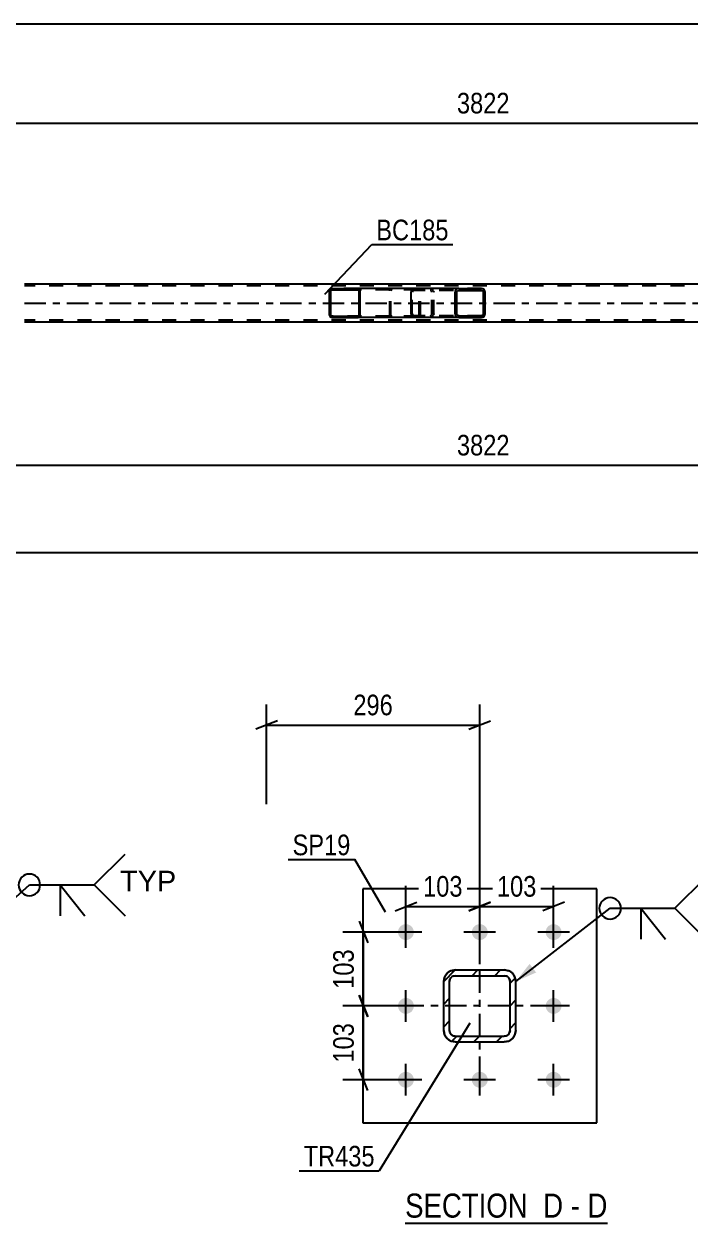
# Model space of a CAD drawing. Header units: millimetres. Extents: x 0 to 1797, y -6 to 560.
# Drawn here: x 1134.8 to 1227.3, y 63.5 to 230 of the extents above; entities that cross this region are included whole.
import ezdxf

# ---------------------------------------------------------------- set-up
doc = ezdxf.new("R2010")
doc.units = ezdxf.units.MM
doc.linetypes.add('DXK_LINE_DOT2', pattern=[3.9198, 1.9599, -1.9599])
doc.linetypes.add('DXK_LINE_DOT3', pattern=[5.9187, 2.979, -0.9799, 0.9799, -0.9799])
doc.styles.add('Arial', font='ARIAL.TTF', dxfattribs={"height": 0.2})
doc.styles.add('Arial Narrow', font='ARIALN.TTF', dxfattribs={"height": 0.2})

# ---------------------------------------------------------------- blocks, each defined once
blk = doc.blocks.new('Unknown-814276781-16 - 1665')
at = {"color": 6, "linetype": 'Continuous'}
blk.add_line((1187.71, 63.54), (1215.78, 63.54), dxfattribs=at)
at = {"color": 0, "linetype": 'Continuous'}
for points in [[(1205.82, 64.29), (1205.82, 67.79), (1187.71, 67.79), (1187.71, 64.29)], [(1209.64, 64.29), (1209.64, 67.79), (1206.87, 67.79), (1206.87, 64.29)], [(1211.97, 64.29), (1211.97, 67.79), (1210.69, 67.79), (1210.69, 64.29)], [(1215.78, 64.29), (1215.78, 67.79), (1213.02, 67.79), (1213.02, 64.29)]]:
    blk.add_wipeout(points, dxfattribs=at)
at = {"color": 7, "linetype": 'Continuous', "style": 'Arial Narrow'}
for s, p in [('SECTION ', (1187.71, 64.29)), ('D', (1206.87, 64.29)), ('D', (1213.02, 64.29)), ('-', (1210.69, 64.29))]:
    blk.add_text(s, height=3.34, dxfattribs=at).set_placement(p)
blk = doc.blocks.new('Part-814276781-5317 - 5315')
at = {"linetype": 'Continuous'}
h = blk.add_hatch(dxfattribs=at)
h.set_pattern_fill('', scale=0.7, style=0, pattern_type=0)
h.set_pattern_definition([(45, (1198.7842, 192.9664), (-1.57154, 1.57154), [])])
h.paths.add_polyline_path([(1198.82, 192.78), (1198.78, 192.97), (1198.68, 193.12), (1198.51, 193.23), (1198.32, 193.26), (1195.14, 193.26), (1194.94, 193.23), (1194.78, 193.12), (1194.67, 192.97), (1194.63, 192.78), (1194.63, 189.74), (1194.67, 189.56), (1194.78, 189.4), (1194.94, 189.3), (1195.14, 189.26), (1198.32, 189.26), (1198.51, 189.3), (1198.68, 189.4), (1198.78, 189.56), (1198.82, 189.74)])
h.paths.add_polyline_path([(1198.55, 189.65), (1198.5, 189.57), (1198.42, 189.52), (1198.32, 189.5), (1195.14, 189.5), (1195.04, 189.52), (1194.96, 189.57), (1194.9, 189.65), (1194.88, 189.74), (1194.88, 192.78), (1194.9, 192.87), (1194.96, 192.95), (1195.04, 193), (1195.14, 193.02), (1198.32, 193.02), (1198.42, 193), (1198.5, 192.95), (1198.55, 192.87), (1198.57, 192.78), (1198.57, 189.74)])
at = {"color": 2, "linetype": 'Continuous'}
for p, q in [((1188.58, 192.97), (1188.64, 193.12)), ((1188.64, 193.12), (1188.73, 193.23)), ((1188.73, 193.23), (1188.83, 193.26)), ((1195.14, 193.26), (1188.83, 193.26)), ((1195.14, 193.26), (1194.94, 193.23)), ((1195.14, 193.26), (1198.32, 193.26)), ((1198.51, 193.23), (1198.32, 193.26)), ((1188.56, 192.78), (1188.58, 192.97)), ((1188.56, 189.74), (1188.56, 192.78)), ((1194.67, 192.97), (1194.63, 192.78)), ((1194.63, 189.74), (1194.63, 192.78)), ((1194.88, 192.78), (1194.9, 192.87)), ((1194.88, 189.74), (1194.88, 192.78)), ((1194.9, 192.87), (1194.96, 192.95)), ((1194.96, 192.95), (1195.04, 193)), ((1195.04, 193), (1195.14, 193.02)), ((1195.14, 193.02), (1198.32, 193.02)), ((1198.32, 193.02), (1198.42, 193)), ((1198.42, 193), (1198.5, 192.95)), ((1198.5, 192.95), (1198.55, 192.87)), ((1198.55, 192.87), (1198.57, 192.78)), ((1198.57, 189.74), (1198.57, 192.78)), ((1198.82, 192.78), (1198.78, 192.97)), ((1198.82, 189.74), (1198.82, 192.78)), ((1188.58, 189.56), (1188.56, 189.74)), ((1188.64, 189.4), (1188.58, 189.56)), ((1188.73, 189.3), (1188.64, 189.4)), ((1188.83, 189.26), (1188.73, 189.3)), ((1195.14, 189.26), (1188.83, 189.26)), ((1194.63, 189.74), (1194.67, 189.56)), ((1194.9, 189.65), (1194.88, 189.74)), ((1194.96, 189.57), (1194.9, 189.65)), ((1194.94, 189.3), (1195.14, 189.26)), ((1195.04, 189.52), (1194.96, 189.57)), ((1195.14, 189.5), (1195.04, 189.52)), ((1195.14, 189.5), (1198.32, 189.5)), ((1195.14, 189.26), (1198.32, 189.26)), ((1198.42, 189.52), (1198.32, 189.5)), ((1198.32, 189.26), (1198.51, 189.3)), ((1198.5, 189.57), (1198.42, 189.52)), ((1198.55, 189.65), (1198.5, 189.57)), ((1198.57, 189.74), (1198.55, 189.65)), ((1198.78, 189.56), (1198.82, 189.74))]:
    blk.add_line(p, q, dxfattribs=at)
at = {"color": 7, "linetype": 'DXK_LINE_DOT2'}
for p, q in [((1189.83, 193.02), (1189.83, 193.26)), ((1191.17, 193.26), (1191.36, 193.23)), ((1198.32, 193.26), (1195.14, 193.26)), ((1188.71, 192.87), (1188.7, 192.78)), ((1188.7, 189.74), (1188.7, 192.78)), ((1188.74, 192.95), (1188.71, 192.87)), ((1188.78, 193), (1188.74, 192.95)), ((1188.83, 193.02), (1188.78, 193)), ((1198.32, 193.02), (1188.83, 193.02)), ((1191.27, 193), (1191.17, 193.02)), ((1191.35, 192.95), (1191.27, 193)), ((1191.4, 192.87), (1191.35, 192.95)), ((1191.42, 192.78), (1191.4, 192.87)), ((1191.42, 189.74), (1191.42, 192.78)), ((1191.63, 192.97), (1191.67, 192.78)), ((1191.67, 189.74), (1191.67, 192.78)), ((1188.7, 189.74), (1188.71, 189.65)), ((1188.71, 189.65), (1188.74, 189.57)), ((1188.74, 189.57), (1188.78, 189.52)), ((1188.78, 189.52), (1188.83, 189.5)), ((1198.32, 189.5), (1188.83, 189.5)), ((1189.83, 189.26), (1189.83, 189.5)), ((1191.17, 189.5), (1191.27, 189.52)), ((1191.36, 189.3), (1191.17, 189.26)), ((1191.27, 189.52), (1191.35, 189.57)), ((1191.35, 189.57), (1191.4, 189.65)), ((1191.4, 189.65), (1191.42, 189.74)), ((1191.67, 189.74), (1191.63, 189.56)), ((1198.32, 189.26), (1195.14, 189.26))]:
    blk.add_line(p, q, dxfattribs=at)
for centre, start, end in [((1191.18, 192.77), 23.8494, 68.8059), ((1191.18, 189.76), 291.1941, 336.1506)]:
    blk.add_arc(centre, 0.492, start, end, dxfattribs=at)
at = {"color": 2, "linetype": 'Continuous'}
for centre, start, end in [((1195.12, 192.77), 111.1941, 156.1506), ((1198.33, 192.77), 23.8494, 68.8059), ((1195.12, 189.76), 203.8494, 248.8059), ((1198.33, 189.76), 291.1941, 336.1506)]:
    blk.add_arc(centre, 0.492, start, end, dxfattribs=at)
blk = doc.blocks.new('Part-814276781-5368 - 5315')
at = {"linetype": 'Continuous'}
h = blk.add_hatch(dxfattribs=at)
h.set_pattern_fill('', scale=0.7, style=0, pattern_type=0)
h.set_pattern_definition([(45, (1181.452, 193.0652), (-1.57154, 1.57154), [])])
h.paths.add_polyline_path([(1181.48, 192.94), (1181.45, 193.07), (1181.38, 193.17), (1181.27, 193.24), (1181.14, 193.26), (1177.56, 193.26), (1177.43, 193.24), (1177.32, 193.17), (1177.25, 193.07), (1177.22, 192.94), (1177.22, 189.58), (1177.25, 189.46), (1177.32, 189.36), (1177.43, 189.29), (1177.56, 189.26), (1181.14, 189.26), (1181.27, 189.29), (1181.38, 189.36), (1181.45, 189.46), (1181.48, 189.58)])
h.paths.add_polyline_path([(1181.29, 189.52), (1181.26, 189.47), (1181.2, 189.43), (1181.14, 189.42), (1177.56, 189.42), (1177.5, 189.43), (1177.44, 189.47), (1177.4, 189.52), (1177.39, 189.58), (1177.39, 192.94), (1177.4, 193), (1177.44, 193.06), (1177.5, 193.09), (1177.56, 193.1), (1181.14, 193.1), (1181.2, 193.09), (1181.26, 193.06), (1181.29, 193), (1181.31, 192.94), (1181.31, 189.58)])
at = {"color": 2, "linetype": 'Continuous'}
for p, q in [((1177.56, 193.26), (1177.43, 193.24)), ((1177.5, 193.09), (1177.56, 193.1)), ((1177.56, 193.26), (1181.14, 193.26)), ((1177.56, 193.1), (1181.14, 193.1)), ((1188.83, 193.26), (1181.14, 193.26)), ((1181.27, 193.24), (1181.14, 193.26)), ((1181.14, 193.1), (1181.2, 193.09)), ((1177.25, 193.07), (1177.22, 192.94)), ((1177.22, 189.58), (1177.22, 192.94)), ((1177.39, 192.94), (1177.4, 193)), ((1177.39, 189.58), (1177.39, 192.94)), ((1177.4, 193), (1177.44, 193.06)), ((1177.44, 193.06), (1177.5, 193.09)), ((1181.2, 193.09), (1181.26, 193.06)), ((1181.26, 193.06), (1181.29, 193)), ((1181.29, 193), (1181.31, 192.94)), ((1181.31, 189.58), (1181.31, 192.94)), ((1181.48, 192.94), (1181.45, 193.07)), ((1181.48, 189.58), (1181.48, 192.94)), ((1177.22, 189.58), (1177.25, 189.46)), ((1177.4, 189.52), (1177.39, 189.58)), ((1177.44, 189.47), (1177.4, 189.52)), ((1177.43, 189.29), (1177.56, 189.26)), ((1177.5, 189.43), (1177.44, 189.47)), ((1177.56, 189.42), (1177.5, 189.43)), ((1177.56, 189.42), (1181.14, 189.42)), ((1177.56, 189.26), (1181.14, 189.26)), ((1181.2, 189.43), (1181.14, 189.42)), ((1181.14, 189.26), (1181.27, 189.29)), ((1188.83, 189.26), (1181.14, 189.26)), ((1181.26, 189.47), (1181.2, 189.43)), ((1181.29, 189.52), (1181.26, 189.47)), ((1181.31, 189.58), (1181.29, 189.52)), ((1181.45, 189.46), (1181.48, 189.58))]:
    blk.add_line(p, q, dxfattribs=at)
at = {"color": 7, "linetype": 'DXK_LINE_DOT2'}
for p, q in [((1181.14, 193.26), (1177.56, 193.26)), ((1189.49, 193.1), (1177.56, 193.1)), ((1185.78, 193.24), (1185.91, 193.26)), ((1185.91, 193.1), (1185.85, 193.09)), ((1189.49, 193.26), (1188.83, 193.26)), ((1189.49, 193.26), (1189.62, 193.24)), ((1189.55, 193.09), (1189.49, 193.1)), ((1185.57, 192.94), (1185.6, 193.07)), ((1185.57, 189.58), (1185.57, 192.94)), ((1185.75, 193), (1185.74, 192.94)), ((1185.74, 189.58), (1185.74, 192.94)), ((1185.79, 193.06), (1185.75, 193)), ((1185.85, 193.09), (1185.79, 193.06)), ((1189.61, 193.06), (1189.55, 193.09)), ((1189.64, 193), (1189.61, 193.06)), ((1189.66, 192.94), (1189.64, 193)), ((1189.66, 189.58), (1189.66, 192.94)), ((1189.8, 193.07), (1189.82, 192.97)), ((1189.82, 192.97), (1189.83, 192.94)), ((1189.83, 189.58), (1189.83, 192.94)), ((1189.49, 189.42), (1177.56, 189.42)), ((1181.14, 189.26), (1177.56, 189.26)), ((1185.6, 189.46), (1185.57, 189.58)), ((1185.74, 189.58), (1185.75, 189.52)), ((1185.75, 189.52), (1185.79, 189.47)), ((1185.91, 189.26), (1185.78, 189.29)), ((1185.79, 189.47), (1185.81, 189.46)), ((1185.81, 189.46), (1185.85, 189.43)), ((1185.85, 189.43), (1185.91, 189.42)), ((1189.49, 189.26), (1188.83, 189.26)), ((1189.49, 189.42), (1189.55, 189.43)), ((1189.62, 189.29), (1189.49, 189.26)), ((1189.55, 189.43), (1189.61, 189.47)), ((1189.61, 189.47), (1189.64, 189.52)), ((1189.64, 189.52), (1189.66, 189.58)), ((1189.82, 189.56), (1189.8, 189.46)), ((1189.83, 189.58), (1189.82, 189.56))]:
    blk.add_line(p, q, dxfattribs=at)
at = {"color": 2, "linetype": 'Continuous'}
for centre, start, end in [((1177.55, 192.93), 110.7583, 155.68), ((1181.15, 192.93), 24.32, 69.2417), ((1177.55, 189.6), 204.32, 249.2417), ((1181.15, 189.6), 290.7583, 335.68)]:
    blk.add_arc(centre, 0.331, start, end, dxfattribs=at)
at = {"color": 7, "linetype": 'DXK_LINE_DOT2'}
for centre, start, end in [((1185.9, 192.93), 110.7583, 155.68), ((1185.9, 189.6), 204.32, 249.2417), ((1189.5, 189.6), 290.7583, 335.68)]:
    blk.add_arc(centre, 0.331, start, end, dxfattribs=at)
blk = doc.blocks.new('Part-814276781-5542 - 5315')
at = {"color": 2, "linetype": 'Continuous'}
for p, q in [((1270.84, 193.9), (1134.85, 193.9)), ((1270.84, 188.62), (1134.85, 188.62))]:
    blk.add_line(p, q, dxfattribs=at)
at = {"color": 7, "linetype": 'DXK_LINE_DOT2'}
for p, q in [((1708.63, 193.66), (1134.85, 193.66)), ((1708.63, 188.86), (1134.85, 188.86))]:
    blk.add_line(p, q, dxfattribs=at)
at = {"color": 7, "linetype": 'DXK_LINE_DOT3'}
blk.add_line((1134.85, 191.26), (1708.63, 191.26), dxfattribs=at)
blk = doc.blocks.new('Bolt-814276781-1731 - 1665')
at = {"linetype": 'Continuous'}
for points in [[(1187.82, 102.83, -1), (1187.82, 105.03, -1)], [(1198.07, 102.83, -1), (1198.07, 105.03, -1)], [(1208.32, 102.83, -1), (1208.32, 105.03, -1)], [(1187.82, 92.58, -1), (1187.82, 94.78, -1)], [(1208.32, 92.58, -1), (1208.32, 94.78, -1)], [(1187.82, 82.33, -1), (1187.82, 84.53, -1)], [(1198.07, 82.33, -1), (1198.07, 84.53, -1)], [(1208.32, 82.33, -1), (1208.32, 84.53, -1)]]:
    blk.add_hatch(color=1, dxfattribs=at).paths.add_polyline_path(points)
at = {"color": 1, "linetype": 'Continuous'}
for p, q in [((1187.82, 101.73), (1187.82, 106.13)), ((1198.07, 101.73), (1198.07, 106.13)), ((1208.32, 101.73), (1208.32, 106.13)), ((1190.02, 103.93), (1185.62, 103.93)), ((1200.27, 103.93), (1195.87, 103.93)), ((1210.52, 103.93), (1206.12, 103.93)), ((1187.82, 91.48), (1187.82, 95.88)), ((1208.32, 91.48), (1208.32, 95.88)), ((1190.02, 93.68), (1185.62, 93.68)), ((1210.52, 93.68), (1206.12, 93.68)), ((1187.82, 81.23), (1187.82, 85.63)), ((1198.07, 81.23), (1198.07, 85.63)), ((1208.32, 81.23), (1208.32, 85.63)), ((1190.02, 83.43), (1185.62, 83.43)), ((1200.27, 83.43), (1195.87, 83.43)), ((1210.52, 83.43), (1206.12, 83.43))]:
    blk.add_line(p, q, dxfattribs=at)
blk = doc.blocks.new('Part-814276781-1772 - 1665')
at = {"linetype": 'Continuous'}
h = blk.add_hatch(dxfattribs=at)
h.set_pattern_fill('', scale=0.7, style=0, pattern_type=0)
h.set_pattern_definition([(45, (1194.6663, 98.6777), (-1.57154, 1.57154), [])])
h.paths.add_polyline_path([(1201.47, 98.68), (1194.67, 98.68), (1194.05, 98.56), (1193.53, 98.21), (1193.19, 97.69), (1193.07, 97.08), (1193.07, 90.28), (1193.19, 89.67), (1193.53, 89.15), (1194.05, 88.8), (1194.67, 88.68), (1201.47, 88.68), (1202.08, 88.8), (1202.6, 89.15), (1202.94, 89.67), (1203.07, 90.28), (1203.07, 97.08), (1202.94, 97.69), (1202.6, 98.21), (1202.08, 98.56)])
h.paths.add_polyline_path([(1202.21, 97.38), (1202.27, 97.08), (1202.27, 90.28), (1202.21, 89.97), (1202.03, 89.71), (1201.77, 89.54), (1201.47, 89.48), (1194.67, 89.48), (1194.36, 89.54), (1194.1, 89.71), (1193.93, 89.97), (1193.87, 90.28), (1193.87, 97.08), (1193.93, 97.38), (1194.1, 97.64), (1194.36, 97.82), (1194.67, 97.88), (1201.47, 97.88), (1201.77, 97.82), (1202.03, 97.64)])
at = {"color": 7, "linetype": 'DXK_LINE_DOT3'}
for p, q in [((1198.07, 83.68), (1198.07, 103.68)), ((1208.07, 93.68), (1188.07, 93.68))]:
    blk.add_line(p, q, dxfattribs=at)
at = {"color": 7, "linetype": 'DXK_LINE_DOT2'}
for p, q in [((1194.05, 98.56), (1194.67, 98.68)), ((1194.67, 98.68), (1201.47, 98.68)), ((1201.47, 98.68), (1202.08, 98.56)), ((1193.07, 97.08), (1193.19, 97.69)), ((1193.07, 90.28), (1193.07, 97.08)), ((1193.93, 97.38), (1193.87, 97.08)), ((1193.87, 90.28), (1193.87, 97.08)), ((1194.67, 97.88), (1194.36, 97.82)), ((1194.67, 97.88), (1201.47, 97.88)), ((1201.77, 97.82), (1201.47, 97.88)), ((1202.27, 97.08), (1202.21, 97.38)), ((1202.27, 90.28), (1202.27, 97.08)), ((1202.94, 97.69), (1203.07, 97.08)), ((1203.07, 90.28), (1203.07, 97.08)), ((1193.19, 89.67), (1193.07, 90.28)), ((1193.87, 90.28), (1193.93, 89.97)), ((1202.21, 89.97), (1202.27, 90.28)), ((1203.07, 90.28), (1202.94, 89.67)), ((1194.67, 88.68), (1194.05, 88.8)), ((1194.36, 89.54), (1194.67, 89.48)), ((1194.67, 89.48), (1201.47, 89.48)), ((1194.67, 88.68), (1201.47, 88.68)), ((1201.47, 89.48), (1201.77, 89.54)), ((1202.08, 88.8), (1201.47, 88.68))]:
    blk.add_line(p, q, dxfattribs=at)
at = {"color": 2, "linetype": 'Continuous'}
for p, q in [((1194.67, 98.68), (1194.05, 98.56)), ((1194.67, 98.68), (1201.47, 98.68)), ((1202.08, 98.56), (1201.47, 98.68)), ((1193.19, 97.69), (1193.07, 97.08)), ((1193.07, 90.28), (1193.07, 97.08)), ((1193.87, 97.08), (1193.93, 97.38)), ((1193.87, 90.28), (1193.87, 97.08)), ((1194.36, 97.82), (1194.67, 97.88)), ((1194.67, 97.88), (1201.47, 97.88)), ((1201.47, 97.88), (1201.77, 97.82)), ((1202.21, 97.38), (1202.27, 97.08)), ((1202.27, 90.28), (1202.27, 97.08)), ((1203.07, 97.08), (1202.94, 97.69)), ((1203.07, 90.28), (1203.07, 97.08)), ((1193.07, 90.28), (1193.19, 89.67)), ((1193.93, 89.97), (1193.87, 90.28)), ((1202.27, 90.28), (1202.21, 89.97)), ((1202.94, 89.67), (1203.07, 90.28)), ((1194.05, 88.8), (1194.67, 88.68)), ((1194.67, 89.48), (1194.36, 89.54)), ((1194.67, 89.48), (1201.47, 89.48)), ((1194.67, 88.68), (1201.47, 88.68)), ((1201.77, 89.54), (1201.47, 89.48)), ((1201.47, 88.68), (1202.08, 88.8))]:
    blk.add_line(p, q, dxfattribs=at)
at = {"color": 7, "linetype": 'DXK_LINE_DOT2'}
for centre, radius, start, end in [((1194.67, 97.08), 1.6, 112.5, 157.5), ((1201.47, 97.08), 1.6, 22.5, 67.5), ((1194.67, 97.08), 0.8, 112.5, 157.5), ((1201.47, 97.08), 0.8, 22.5, 67.5), ((1194.67, 90.28), 0.8, 202.5, 247.5), ((1201.47, 90.28), 0.8, 292.5, 337.5), ((1194.67, 90.28), 1.6, 202.5, 247.5), ((1201.47, 90.28), 1.6, 292.5, 337.5)]:
    blk.add_arc(centre, radius, start, end, dxfattribs=at)
at = {"color": 2, "linetype": 'Continuous'}
for centre, radius, start, end in [((1194.67, 97.08), 1.6, 112.5, 157.5), ((1201.47, 97.08), 1.6, 22.5, 67.5), ((1194.67, 97.08), 0.8, 112.5, 157.5), ((1201.47, 97.08), 0.8, 22.5, 67.5), ((1194.67, 90.28), 0.8, 202.5, 247.5), ((1201.47, 90.28), 0.8, 292.5, 337.5), ((1194.67, 90.28), 1.6, 202.5, 247.5), ((1201.47, 90.28), 1.6, 292.5, 337.5)]:
    blk.add_arc(centre, radius, start, end, dxfattribs=at)
blk = doc.blocks.new('Part-814276781-1789 - 1665')
at = {"color": 2, "linetype": 'Continuous'}
for p, q in [((1214.32, 109.93), (1181.82, 109.93)), ((1181.82, 109.93), (1181.82, 77.43)), ((1214.32, 77.43), (1214.32, 109.93)), ((1181.82, 77.43), (1214.32, 77.43))]:
    blk.add_line(p, q, dxfattribs=at)
blk = doc.blocks.new('StraightDimension-814276781-5699 - 5315')
at = {"color": 7, "linetype": 'Continuous'}
for p, q in [((1125.46, 187.62), (1125.46, 165.62)), ((1271.64, 179.22), (1271.64, 160.14)), ((1126.96, 169.35), (1123.96, 168.15)), ((1125.46, 168.75), (1271.64, 168.75)), ((1270.14, 168.15), (1273.14, 169.35))]:
    blk.add_line(p, q, dxfattribs=at)
at = {"color": 0}
blk.add_wipeout([(1202.81, 169.5), (1202.81, 173.7), (1194.3, 173.7), (1194.3, 169.5)], dxfattribs=at)
at = {"color": 0, "linetype": 'Continuous'}
for points in [[(1124.86, 168.05), (1120.66, 168.05), (1120.66, 165.02), (1124.86, 165.02)], [(1271.04, 168.05), (1266.84, 168.05), (1266.84, 159.54), (1271.04, 159.54)]]:
    blk.add_wipeout(points, dxfattribs=at)
at = {"color": 3, "style": 'Arial Narrow'}
blk.add_text('3822', height=2.863, dxfattribs=at).set_placement((1194.9, 170.1))
at = {"color": 3, "linetype": 'Continuous', "style": 'Arial Narrow'}
for s, height, p in [('0', 2.86, (1124.26, 165.62)), ('3822', 2.863, (1270.44, 160.14))]:
    blk.add_text(s, height=height, rotation=90.0002, dxfattribs=at).set_placement(p)
blk = doc.blocks.new('StraightDimension-814276781-5622 - 5315')
at = {"color": 7, "linetype": 'Continuous'}
blk.add_line((1124.41, 156.65), (1717.89, 156.65), dxfattribs=at)
blk = doc.blocks.new('StraightDimension-814276781-5711 - 5315')
at = {"color": 7, "linetype": 'Continuous'}
for p, q in [((1125.46, 194.9), (1125.46, 219.08)), ((1271.64, 202.5), (1271.64, 219.08)), ((1126.96, 216.83), (1123.96, 215.63)), ((1270.14, 215.63), (1273.14, 216.83)), ((1125.46, 216.23), (1271.64, 216.23))]:
    blk.add_line(p, q, dxfattribs=at)
at = {"color": 0}
blk.add_wipeout([(1202.81, 216.98), (1202.81, 221.18), (1194.3, 221.18), (1194.3, 216.98)], dxfattribs=at)
at = {"color": 3, "style": 'Arial Narrow'}
blk.add_text('3822', height=2.863, dxfattribs=at).set_placement((1194.9, 217.58))
blk = doc.blocks.new('StraightDimension-814276781-9244 - 5315')
at = {"color": 7, "linetype": 'Continuous'}
blk.add_line((1124.41, 230), (1717.25, 230), dxfattribs=at)
blk = doc.blocks.new('StraightDimension-814276781-1851 - 1665')
at = {"color": 7, "linetype": 'Continuous'}
for p, q in [((1181.33, 105.43), (1182.53, 102.43)), ((1186.82, 103.93), (1179.08, 103.93)), ((1181.93, 93.68), (1181.93, 103.93)), ((1182.53, 92.18), (1181.33, 95.18)), ((1186.82, 93.68), (1179.08, 93.68))]:
    blk.add_line(p, q, dxfattribs=at)
at = {"color": 0}
blk.add_wipeout([(1181.18, 102.14), (1176.98, 102.14), (1176.98, 95.46), (1181.18, 95.46)], dxfattribs=at)
at = {"color": 3, "style": 'Arial Narrow'}
blk.add_text('103', height=2.863, rotation=90.0002, dxfattribs=at).set_placement((1180.58, 96.06))
blk = doc.blocks.new('StraightDimension-814276781-1866 - 1665')
at = {"color": 7, "linetype": 'Continuous'}
for p, q in [((1181.33, 95.18), (1182.53, 92.18)), ((1186.82, 93.68), (1179.08, 93.68)), ((1181.93, 83.43), (1181.93, 93.68)), ((1182.53, 81.93), (1181.33, 84.93)), ((1186.82, 83.43), (1179.08, 83.43))]:
    blk.add_line(p, q, dxfattribs=at)
at = {"color": 0}
blk.add_wipeout([(1181.18, 91.89), (1176.98, 91.89), (1176.98, 85.21), (1181.18, 85.21)], dxfattribs=at)
at = {"color": 3, "style": 'Arial Narrow'}
blk.add_text('103', height=2.863, rotation=90.0002, dxfattribs=at).set_placement((1180.58, 85.81))
blk = doc.blocks.new('StraightDimension-814276781-1877 - 1665')
at = {"color": 7, "linetype": 'Continuous'}
for p, q in [((1198.07, 104.93), (1198.07, 110.35)), ((1208.32, 104.93), (1208.32, 110.35)), ((1196.57, 106.9), (1199.57, 108.1)), ((1198.07, 107.5), (1208.32, 107.5)), ((1209.82, 108.1), (1206.82, 106.9))]:
    blk.add_line(p, q, dxfattribs=at)
at = {"color": 0}
blk.add_wipeout([(1206.53, 108.25), (1206.53, 112.45), (1199.85, 112.45), (1199.85, 108.25)], dxfattribs=at)
at = {"color": 3, "style": 'Arial Narrow'}
blk.add_text('103', height=2.863, dxfattribs=at).set_placement((1200.45, 108.85))
blk = doc.blocks.new('StraightDimension-814276781-1887 - 1665')
at = {"color": 7, "linetype": 'Continuous'}
for p, q in [((1187.82, 104.93), (1187.82, 110.35)), ((1198.07, 104.93), (1198.07, 110.35)), ((1186.32, 106.9), (1189.32, 108.1)), ((1187.82, 107.5), (1198.07, 107.5)), ((1199.57, 108.1), (1196.57, 106.9))]:
    blk.add_line(p, q, dxfattribs=at)
at = {"color": 0}
blk.add_wipeout([(1196.28, 108.25), (1196.28, 112.45), (1189.6, 112.45), (1189.6, 108.25)], dxfattribs=at)
at = {"color": 3, "style": 'Arial Narrow'}
blk.add_text('103', height=2.863, dxfattribs=at).set_placement((1190.2, 108.85))
blk = doc.blocks.new('StraightDimension-814276781-1898 - 1665')
at = {"color": 7, "linetype": 'Continuous'}
for p, q in [((1168.47, 121.68), (1168.47, 135.53)), ((1198.07, 99.67), (1198.07, 135.53)), ((1169.97, 133.28), (1166.97, 132.08)), ((1196.57, 132.08), (1199.57, 133.28)), ((1168.47, 132.68), (1198.07, 132.68))]:
    blk.add_line(p, q, dxfattribs=at)
at = {"color": 0}
blk.add_wipeout([(1186.61, 133.43), (1186.61, 137.63), (1179.92, 137.63), (1179.92, 133.43)], dxfattribs=at)
at = {"color": 3, "style": 'Arial Narrow'}
blk.add_text('296', height=2.863, dxfattribs=at).set_placement((1180.52, 134.03))
blk = doc.blocks.new('Mark-814276781-5538 - 5315')
at = {"color": 0}
blk.add_wipeout([(1193.75, 199.97), (1193.75, 202.97), (1183.7, 202.97), (1183.7, 199.97)], dxfattribs=at)
blk.add_wipeout([(1193.75, 199.97), (1193.75, 202.97), (1183.7, 202.97), (1183.7, 199.97)], dxfattribs=at)
at = {"color": 30, "linetype": 'Continuous'}
for p, q in [((1176.58, 192.47), (1183.1, 199.37)), ((1183.1, 199.37), (1194.35, 199.37))]:
    blk.add_line(p, q, dxfattribs=at)
at = {"color": 3, "style": 'Arial Narrow'}
blk.add_text('BC185', height=2.863, dxfattribs=at).set_placement((1183.7, 199.97))
blk = doc.blocks.new('WeldMark-814276781-6498 - 6299')
at = {"linetype": 'Continuous'}
blk.add_hatch(color=30, dxfattribs=at).paths.add_polyline_path([(1124.25, 99.36), (1121.52, 97.92), (1123.25, 100.48)])
at = {"color": 30, "linetype": 'Continuous'}
for p, q in [((1121.52, 97.92), (1135.55, 110.48)), ((1135.55, 110.48), (1144.55, 110.48))]:
    blk.add_line(p, q, dxfattribs=at)
at = {"color": 3, "linetype": 'Continuous'}
for q in [(1143.26, 106.2), (1139.84, 106.2)]:
    blk.add_line((1139.84, 110.48), q, dxfattribs=at)
for start, end in [(90, 270), (270, 90)]:
    blk.add_arc((1135.55, 110.48), 1.5, start, end, dxfattribs=at)
at = {"color": 0, "linetype": 'Continuous'}
blk.add_wipeout([(1155.93, 109.58), (1155.93, 112.58), (1148.15, 112.58), (1148.15, 109.58)], dxfattribs=at)
blk.add_wipeout([(1155.93, 109.58), (1155.93, 112.58), (1148.15, 112.58), (1148.15, 109.58)], dxfattribs=at)
at = {"color": 3, "linetype": 'Continuous'}
for q in [(1148.84, 114.77), (1148.84, 106.2)]:
    blk.add_line((1144.55, 110.48), q, dxfattribs=at)
at = {"color": 3, "linetype": 'Continuous', "style": 'Arial'}
blk.add_text('TYP', height=2.865, dxfattribs=at).set_placement((1148.15, 109.58))
blk = doc.blocks.new('WeldMark-814276781-1909 - 1665')
at = {"linetype": 'Continuous'}
blk.add_hatch(color=30, dxfattribs=at).paths.add_polyline_path([(1205.9, 98.32), (1203.07, 97.08), (1204.98, 99.51)])
at = {"color": 30, "linetype": 'Continuous'}
for p, q in [((1203.07, 97.08), (1216.16, 107.23)), ((1216.16, 107.23), (1225.16, 107.23))]:
    blk.add_line(p, q, dxfattribs=at)
at = {"color": 3, "linetype": 'Continuous'}
for q in [(1223.87, 102.94), (1220.44, 102.94)]:
    blk.add_line((1220.44, 107.23), q, dxfattribs=at)
for start, end in [(90, 270), (270, 90)]:
    blk.add_arc((1216.16, 107.23), 1.5, start, end, dxfattribs=at)
at = {"color": 0, "linetype": 'Continuous'}
blk.add_wipeout([(1236.53, 106.33), (1236.53, 109.33), (1228.76, 109.33), (1228.76, 106.33)], dxfattribs=at)
blk.add_wipeout([(1236.53, 106.33), (1236.53, 109.33), (1228.76, 109.33), (1228.76, 106.33)], dxfattribs=at)
at = {"color": 3, "linetype": 'Continuous'}
for q in [(1229.44, 111.51), (1229.44, 102.94)]:
    blk.add_line((1225.16, 107.23), q, dxfattribs=at)
at = {"color": 3, "linetype": 'Continuous', "style": 'Arial'}
blk.add_text('TYP', height=2.865, dxfattribs=at).set_placement((1228.76, 106.33))
blk = doc.blocks.new('Mark-814276781-1768 - 1665')
at = {"color": 0}
blk.add_wipeout([(1183.49, 71.39), (1183.49, 74.39), (1173.62, 74.39), (1173.62, 71.39)], dxfattribs=at)
blk.add_wipeout([(1183.49, 71.39), (1183.49, 74.39), (1173.62, 74.39), (1173.62, 71.39)], dxfattribs=at)
at = {"color": 30, "linetype": 'Continuous'}
for p in [(1196.67, 91.3), (1173.02, 70.79)]:
    blk.add_line(p, (1184.09, 70.79), dxfattribs=at)
at = {"color": 3, "style": 'Arial Narrow'}
blk.add_text('TR435', height=2.863, dxfattribs=at).set_placement((1173.62, 71.39))
blk = doc.blocks.new('Mark-814276781-1785 - 1665')
at = {"color": 0}
blk.add_wipeout([(1180.12, 114.6), (1180.12, 117.6), (1172.08, 117.6), (1172.08, 114.6)], dxfattribs=at)
blk.add_wipeout([(1180.12, 114.6), (1180.12, 117.6), (1172.08, 117.6), (1172.08, 114.6)], dxfattribs=at)
at = {"color": 30, "linetype": 'Continuous'}
for p in [(1171.48, 114), (1184.96, 106.7)]:
    blk.add_line(p, (1180.72, 114), dxfattribs=at)
at = {"color": 3, "style": 'Arial Narrow'}
blk.add_text('SP19', height=2.863, dxfattribs=at).set_placement((1172.08, 114.6))

msp = doc.modelspace()

# ---------------------------------------------------------------- block references
for name in ['StraightDimension-814276781-5711 - 5315', 'Part-814276781-5542 - 5315', 'Part-814276781-5368 - 5315', 'Part-814276781-5317 - 5315', 'StraightDimension-814276781-5699 - 5315', 'WeldMark-814276781-6498 - 6299', 'Part-814276781-1789 - 1665', 'Bolt-814276781-1731 - 1665', 'Part-814276781-1772 - 1665', 'Unknown-814276781-16 - 1665']:
    msp.add_blockref(name, (0, 0))

# ---------------------------------------------------------------- next in the draw order: block references
for name in ['StraightDimension-814276781-9244 - 5315', 'StraightDimension-814276781-5622 - 5315', 'StraightDimension-814276781-1877 - 1665', 'StraightDimension-814276781-1851 - 1665']:
    msp.add_blockref(name, (0, 0))

# ---------------------------------------------------------------- next in the draw order: block references
for name in ['Mark-814276781-5538 - 5315', 'StraightDimension-814276781-1887 - 1665', 'WeldMark-814276781-1909 - 1665', 'StraightDimension-814276781-1866 - 1665']:
    msp.add_blockref(name, (0, 0))

# ---------------------------------------------------------------- next in the draw order: block references
for name in ['StraightDimension-814276781-1898 - 1665', 'Mark-814276781-1768 - 1665']:
    msp.add_blockref(name, (0, 0))

# ---------------------------------------------------------------- next in the draw order: block references
msp.add_blockref('Mark-814276781-1785 - 1665', (0, 0))

doc.saveas('drawing.dxf')
